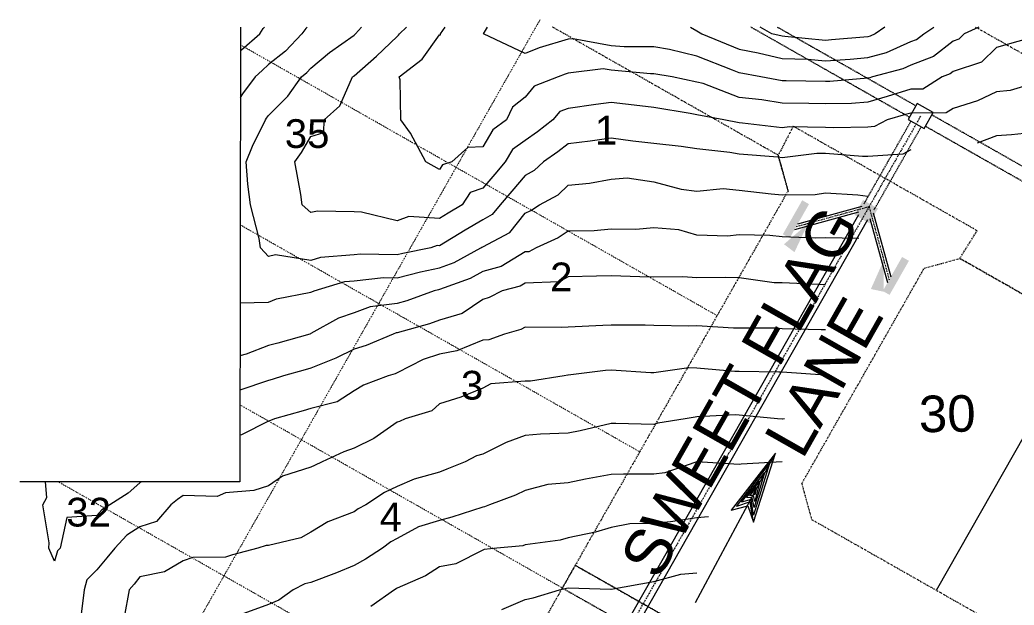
# Model space of a CAD drawing. Extents: x 2300382 to 2302077, y 6907618 to 6908927.
# Drawn here: x 2300382 to 2300762.8, y 6908691.1 to 6908915.4 of the extents above; entities that cross this region are included whole.
import ezdxf
from ezdxf.enums import TextEntityAlignment as Align

# ---------------------------------------------------------------- set-up
doc = ezdxf.new("R2010")
doc.units = 0
doc.header["$MEASUREMENT"] = 0
for name, pattern in [('DASHDOT', [1, 0.5, -0.25, 0, -0.25]), ('DIVIDE', [1.25, 0.5, -0.25, 0, -0.25, 0, -0.25]), ('DOT', [0.25, 0, -0.25]), ('HIDDEN', [0.375, 0.25, -0.125])]:
    doc.linetypes.add(name, pattern=pattern)
for name, color, linetype, lineweight in [('10', 7, 'Continuous', 0), ('4', 7, 'Continuous', 0), ('62', 7, 'Continuous', 0), ('LAYO-13', 7, 'Continuous', 0), ('LAYO-14', 7, 'Continuous', 0), ('LAYO-31', 7, 'Continuous', 0), ('LAYO-32', 7, 'Continuous', 0), ('LAYO-33', 7, 'Continuous', 0), ('LAYO-34', 7, 'Continuous', 0), ('LAYO-38', 7, 'Continuous', 0), ('LAYO-39', 7, 'Continuous', 0), ('LAYO-48', 7, 'Continuous', 0), ('LIDAR2DSHD-5', 7, 'Continuous', 0), ('LIDAR2DSHD-6', 7, 'Continuous', 0), ('STRM-11', 7, 'Continuous', 0), ('STRM-33', 7, 'Continuous', 0), ('STRM-43', 7, 'Continuous', 0), ('TOPOSHD-33', 7, 'Continuous', 0), ('TOPOSHD-43', 7, 'Continuous', 0)]:
    doc.layers.add(name, color=color, linetype=linetype, lineweight=lineweight)
doc.styles.get("Standard").update_dxf_attribs({"font": 'ARIAL.TTF'})

msp = doc.modelspace()

# ---------------------------------------------------------------- linework, layer by layer
at = {"layer": '4', "color": 7, "linetype": 'Continuous', "lineweight": 0}
for p, q in [((2300640.72, 6908692.11), (2300671.39, 6908749.3)), ((2300671.39, 6908749.3), (2300654.48, 6908727.51)), ((2300662.94, 6908722.97), (2300671.39, 6908749.3)), ((2300656.4, 6908728.97), (2300669.04, 6908745.35)), ((2300658.42, 6908730.62), (2300667.15, 6908741.82)), ((2300669.04, 6908745.35), (2300663.02, 6908725.65)), ((2300667.15, 6908741.82), (2300663.19, 6908728.51)), ((2300660.26, 6908732.35), (2300665.45, 6908738.65)), ((2300665.45, 6908738.65), (2300663.53, 6908730.83)), ((2300661.53, 6908733.03), (2300664.13, 6908736.18)), ((2300664.13, 6908736.18), (2300663.51, 6908733.33)), ((2300661.64, 6908730.7), (2300656.4, 6908728.97)), ((2300662.12, 6908731.58), (2300658.42, 6908730.62)), ((2300662.49, 6908732.29), (2300660.26, 6908732.35)), ((2300662.97, 6908733.17), (2300661.53, 6908733.03)), ((2300662.94, 6908722.97), (2300661.64, 6908730.7)), ((2300663.02, 6908725.65), (2300662.12, 6908731.58)), ((2300663.19, 6908728.51), (2300662.49, 6908732.29)), ((2300663.51, 6908733.33), (2300662.8, 6908733.71)), ((2300663.53, 6908730.83), (2300662.97, 6908733.17)), ((2300654.48, 6908727.51), (2300660.79, 6908729.12)), ((2300660.79, 6908729.12), (2300662.94, 6908722.97))]:
    msp.add_line(p, q, dxfattribs=at)
for points in [[(2300678.66, 6908826.35), (2300683.81, 6908837.28), (2300674.65, 6908829.4)], [(2300712.86, 6908811.19), (2300712.85, 6908823.28), (2300707.93, 6908812.24)]]:
    msp.add_solid(points, dxfattribs=at)
at = {"layer": '62', "color": 7, "linetype": 'Continuous', "lineweight": 0}
for points in [[(2300466.47, 6908912.61), (2300466.19, 6908738.42), (2300466.19, 6908738.42)], [(2300466.19, 6908738.42), (2300382.01, 6908738.42)]]:
    msp.add_lwpolyline(points, dxfattribs=at)
at = {"layer": 'LAYO-31', "color": 7, "linetype": 'DIVIDE', "lineweight": 0}
msp.add_lwpolyline([(2300678.18, 6908874.6), (2300672.44, 6908863.49), (2300676.2, 6908849.85), (2300594.69, 6908706.39), (2300646.86, 6908676.75), (2300660.5, 6908680.51), (2300751.79, 6908628.64), (2300630.77, 6908415.62), (2300621.3, 6908367.99), (2300627.22, 6907738.02), (2302053.71, 6907751.44), (2302037.06, 6908510.98), (2302026.84, 6908520.91), (2301666.66, 6908518.41), (2301666.33, 6908530.91), (2301597.33, 6908530.43), (2301596.8, 6908517.93), (2301509.57, 6908517.32, -0.131647), (2301088.82, 6908626.94), (2300742, 6908823.97), (2300748.61, 6908834.59), (2300678.18, 6908874.6)], format="xyb", dxfattribs=at)
at = {"layer": 'LAYO-32', "color": 7, "linetype": 'DIVIDE', "lineweight": 0}
for p, q in [((2300676.2, 6908849.85), (2300672.44, 6908863.49)), ((2300676.2, 6908849.85), (2300594.69, 6908706.39)), ((2300728.37, 6908820.22), (2300742, 6908823.97)), ((2300681.44, 6908737.62), (2300728.37, 6908820.22)), ((2300681.44, 6908737.62), (2300685.2, 6908723.98)), ((2300685.2, 6908723.98), (2301110.63, 6908482.29))]:
    msp.add_line(p, q, dxfattribs=at)
msp.add_lwpolyline([(2300742, 6908823.97), (2300742, 6908823.97), (2301088.82, 6908626.94, 0.131647), (2301509.57, 6908517.32), (2301596.8, 6908517.93), (2301596.8, 6908517.78)], format="xyb", dxfattribs=at)
at = {"layer": 'LAYO-33', "color": 7, "linetype": 'Continuous', "lineweight": 0}
msp.add_line((2300733.02, 6908696.81), (2300789.82, 6908796.8), dxfattribs=at)
at = {"layer": 'LAYO-34', "color": 5, "linetype": 'HIDDEN', "lineweight": 0}
msp.add_lwpolyline([(2300594.69, 6908706.39), (2300589.75, 6908697.69), (2300641.92, 6908668.06), (2300646.86, 6908676.75)], close=True, dxfattribs=at)
at = {"layer": 'LAYO-38', "color": 7, "linetype": 'DIVIDE', "lineweight": 0}
msp.add_line((2300672.44, 6908863.49), (2300585.97, 6908912.61), dxfattribs=at)
at = {"layer": 'LAYO-38', "color": 253, "linetype": 'DIVIDE', "lineweight": 0}
msp.add_line((2300594.69, 6908706.39), (2300479.49, 6908503.61), dxfattribs=at)
at = {"layer": 'LAYO-39', "color": 217, "linetype": 'DOT', "lineweight": 0}
for p, q in [((2300581.15, 6908915.35), (2300388.25, 6908575.81)), ((2300649.03, 6908802.03), (2300466.46, 6908905.75)), ((2300619.39, 6908749.86), (2300466.34, 6908836.81)), ((2300589.75, 6908697.69), (2300466.23, 6908767.87)), ((2300560.12, 6908645.52), (2300396.6, 6908738.42))]:
    msp.add_line(p, q, dxfattribs=at)
at = {"layer": 'LAYO-48', "color": 7, "linetype": 'DIVIDE', "lineweight": 0}
msp.add_lwpolyline([(2300901.62, 6908912.61), (2300864.12, 6908846.6), (2300747.93, 6908912.61)], dxfattribs=at)
at = {"layer": 'LIDAR2DSHD-5', "color": 35, "linetype": 'Continuous', "lineweight": 0}
for p, q in [((2300466.88, 6908903.87), (2300473.88, 6908910)), ((2300473.88, 6908910), (2300475.19, 6908912.06)), ((2300475.19, 6908912.06), (2300475.68, 6908912.61)), ((2300559.55, 6908910), (2300561.12, 6908912.61)), ((2300575.5, 6908902.53), (2300559.55, 6908910)), ((2300743.71, 6908910), (2300741.6, 6908907.9)), ((2300749.27, 6908912.61), (2300743.71, 6908910)), ((2300592, 6908907.92), (2300580.83, 6908904.67)), ((2300593.85, 6908908.15), (2300592, 6908907.92)), ((2300608.5, 6908905.47), (2300593.85, 6908908.15)), ((2300739.5, 6908907.21), (2300731.86, 6908901.26)), ((2300741.6, 6908907.9), (2300739.5, 6908907.21)), ((2300466.45, 6908903.46), (2300466.88, 6908903.87)), ((2300580.83, 6908904.67), (2300575.5, 6908902.53)), ((2300613.38, 6908905.05), (2300608.5, 6908905.47)), ((2300624.75, 6908905.05), (2300613.38, 6908905.05)), ((2300630.75, 6908904), (2300624.75, 6908905.05)), ((2300641.25, 6908901.42), (2300630.75, 6908904)), ((2300654.94, 6908896.1), (2300641.25, 6908901.42)), ((2300723.25, 6908897.94), (2300720.18, 6908896.57)), ((2300731.86, 6908901.26), (2300723.25, 6908897.94)), ((2300657.5, 6908895.04), (2300654.94, 6908896.1)), ((2300665.75, 6908893.5), (2300657.5, 6908895.04)), ((2300720.18, 6908896.57), (2300708.55, 6908893.5)), ((2300674, 6908892.03), (2300665.75, 6908893.5)), ((2300675.48, 6908892.02), (2300674, 6908892.03)), ((2300690.5, 6908891.7), (2300675.48, 6908892.02)), ((2300692.23, 6908891.74), (2300690.5, 6908891.7)), ((2300706.75, 6908892.96), (2300692.23, 6908891.74)), ((2300707.17, 6908893.08), (2300706.75, 6908892.96)), ((2300708.55, 6908893.5), (2300707.17, 6908893.08)), ((2300592, 6908834.43), (2300588.14, 6908831.86)), ((2300601.97, 6908834.53), (2300592, 6908834.43)), ((2300608.5, 6908835.21), (2300601.97, 6908834.53)), ((2300617.87, 6908834.99), (2300608.5, 6908835.21)), ((2300624.75, 6908835.62), (2300617.87, 6908834.99)), ((2300634.38, 6908834.88), (2300624.75, 6908835.62)), ((2300641.25, 6908832.9), (2300634.38, 6908834.88)), ((2300588.14, 6908831.86), (2300579.79, 6908828)), ((2300653.02, 6908832.55), (2300641.25, 6908832.9)), ((2300657.5, 6908833.06), (2300653.02, 6908832.55)), ((2300669.2, 6908832.8), (2300657.5, 6908833.06)), ((2300674, 6908832.17), (2300669.2, 6908832.8)), ((2300686.72, 6908831.78), (2300674, 6908832.17)), ((2300690.5, 6908831.82), (2300686.72, 6908831.78)), ((2300703.26, 6908831.55), (2300690.5, 6908831.82)), ((2300575.5, 6908826.45), (2300566.31, 6908820.83)), ((2300576.99, 6908826.51), (2300575.5, 6908826.45)), ((2300579.79, 6908828), (2300576.99, 6908826.51)), ((2300559.25, 6908818.95), (2300554.44, 6908816.31)), ((2300566.31, 6908820.83), (2300559.25, 6908818.95)), ((2300554.44, 6908816.31), (2300542.75, 6908812)), ((2300540.72, 6908811.5), (2300530.17, 6908807.77)), ((2300542.34, 6908811.92), (2300540.72, 6908811.5)), ((2300542.75, 6908812), (2300542.34, 6908811.92)), ((2300526.5, 6908806.75), (2300516.1, 6908805.4)), ((2300530.17, 6908807.77), (2300526.5, 6908806.75)), ((2300510, 6908803.11), (2300503.99, 6908801.01)), ((2300516.1, 6908805.4), (2300510, 6908803.11)), ((2300503.99, 6908801.01), (2300493.5, 6908795.16)), ((2300493.37, 6908795.13), (2300493.04, 6908795)), ((2300493.5, 6908795.16), (2300493.37, 6908795.13)), ((2300480.79, 6908791.51), (2300477.25, 6908790.54)), ((2300493.04, 6908795), (2300480.79, 6908791.51)), ((2300477.25, 6908790.54), (2300468.71, 6908787.28)), ((2300468.71, 6908787.28), (2300466.26, 6908786.65)), ((2300641.25, 6908746), (2300628.99, 6908741.76)), ((2300657.5, 6908745.02), (2300641.25, 6908746)), ((2300674, 6908746), (2300658.31, 6908745.19)), ((2300658.31, 6908745.19), (2300657.5, 6908745.02)), ((2300598.6, 6908739.4), (2300592, 6908737.93)), ((2300608.5, 6908741.21), (2300598.6, 6908739.4)), ((2300613.17, 6908741.26), (2300608.5, 6908741.21)), ((2300624.75, 6908741.26), (2300613.17, 6908741.26)), ((2300628.99, 6908741.76), (2300624.75, 6908741.26)), ((2300575.5, 6908735.07), (2300571.76, 6908733.3)), ((2300584.18, 6908737.32), (2300575.5, 6908735.07)), ((2300592, 6908737.93), (2300584.18, 6908737.32)), ((2300571.76, 6908733.3), (2300561.87, 6908729.5)), ((2300559.25, 6908728.69), (2300547.39, 6908724.86)), ((2300559.98, 6908728.76), (2300559.25, 6908728.69)), ((2300561.87, 6908729.5), (2300559.98, 6908728.76)), ((2300542.75, 6908723.53), (2300534.69, 6908721.19)), ((2300547.39, 6908724.86), (2300542.75, 6908723.53)), ((2300534.69, 6908721.19), (2300526.5, 6908716.6)), ((2300524.11, 6908715.39), (2300520.9, 6908713)), ((2300526.5, 6908716.6), (2300524.11, 6908715.39)), ((2300520.9, 6908713), (2300514.36, 6908708.77)), ((2300514.36, 6908708.77), (2300510, 6908706.35)), ((2300510, 6908706.35), (2300503.3, 6908703.5)), ((2300503.3, 6908703.5), (2300493.5, 6908699.78)), ((2300486.66, 6908697), (2300481.18, 6908693.01)), ((2300491.16, 6908699.31), (2300486.66, 6908697)), ((2300493.5, 6908699.78), (2300491.16, 6908699.31)), ((2300481.18, 6908693.01), (2300477.25, 6908691.42)), ((2300477.25, 6908691.42), (2300460.75, 6908685.32))]:
    msp.add_line(p, q, dxfattribs=at)
at = {"layer": 'LIDAR2DSHD-6', "color": 35, "linetype": 'Continuous', "lineweight": 0}
for p, q in [((2300490, 6908910), (2300483.75, 6908903.4)), ((2300491.49, 6908912.04), (2300490, 6908910)), ((2300492.09, 6908912.61), (2300491.49, 6908912.04)), ((2300500.61, 6908902.89), (2300510, 6908909.53)), ((2300510, 6908909.53), (2300510.25, 6908909.75)), ((2300510.25, 6908909.75), (2300510.51, 6908910)), ((2300510.51, 6908910), (2300512.85, 6908912.61)), ((2300526.5, 6908909.03), (2300527.04, 6908909.45)), ((2300527.04, 6908909.45), (2300527.44, 6908910)), ((2300527.44, 6908910), (2300530.06, 6908912.61)), ((2300536.07, 6908900.28), (2300542.75, 6908909.57)), ((2300542.75, 6908909.57), (2300543.09, 6908909.66)), ((2300543.08, 6908910), (2300544.94, 6908912.61)), ((2300543.09, 6908909.66), (2300543.08, 6908910)), ((2300638.88, 6908912.61), (2300641.25, 6908911.12)), ((2300641.25, 6908911.12), (2300643.23, 6908910)), ((2300643.23, 6908910), (2300657.5, 6908904.11)), ((2300670.05, 6908910), (2300665.57, 6908912.61)), ((2300674, 6908909.06), (2300670.05, 6908910)), ((2300709.6, 6908910), (2300707.63, 6908909.12)), ((2300713.25, 6908912.61), (2300709.6, 6908910)), ((2300725.39, 6908907.83), (2300728.17, 6908910)), ((2300728.17, 6908910), (2300732.06, 6908912.61)), ((2300772.5, 6908909.47), (2300760.09, 6908905.91)), ((2300518.54, 6908901.46), (2300526.5, 6908909.03)), ((2300674.96, 6908909.04), (2300674, 6908909.06)), ((2300690.5, 6908907.5), (2300674.96, 6908909.04)), ((2300692.8, 6908907.66), (2300690.5, 6908907.5)), ((2300706.75, 6908908.89), (2300692.8, 6908907.66)), ((2300707.63, 6908909.12), (2300706.75, 6908908.89)), ((2300713.9, 6908902.85), (2300723.25, 6908907.01)), ((2300723.25, 6908907.01), (2300725.39, 6908907.83)), ((2300760.09, 6908905.91), (2300756, 6908904.79)), ((2300483.75, 6908903.4), (2300477.25, 6908898.21)), ((2300493.5, 6908896.87), (2300500.61, 6908902.89)), ((2300657.5, 6908904.11), (2300664.75, 6908902.75)), ((2300664.75, 6908902.75), (2300674, 6908900.56)), ((2300706.75, 6908900.96), (2300713.9, 6908902.85)), ((2300756, 6908904.79), (2300750.33, 6908899.17)), ((2300477.25, 6908898.21), (2300474.74, 6908896.01)), ((2300510, 6908893.97), (2300518.54, 6908901.46)), ((2300527.33, 6908893.5), (2300536.07, 6908900.28)), ((2300674, 6908900.56), (2300683.64, 6908900.36)), ((2300683.64, 6908900.36), (2300690.5, 6908899.68)), ((2300690.5, 6908899.68), (2300699.99, 6908900.36)), ((2300699.99, 6908900.36), (2300706.75, 6908900.96)), ((2300750.33, 6908899.17), (2300739.5, 6908895.59)), ((2300474.74, 6908896.01), (2300472.12, 6908893.5)), ((2300489.81, 6908893.5), (2300491.88, 6908895.15)), ((2300491.88, 6908895.15), (2300493.5, 6908896.87)), ((2300590.89, 6908894.61), (2300588.14, 6908893.5)), ((2300592, 6908894.93), (2300590.89, 6908894.61)), ((2300605.38, 6908896.62), (2300592, 6908894.93)), ((2300608.5, 6908896.05), (2300605.38, 6908896.62)), ((2300623.53, 6908894.74), (2300608.5, 6908896.05)), ((2300624.75, 6908894.74), (2300623.53, 6908894.74)), ((2300631.82, 6908893.5), (2300624.75, 6908894.74)), ((2300738.33, 6908894.68), (2300735.26, 6908893.5)), ((2300739.5, 6908895.59), (2300738.33, 6908894.68)), ((2300472.12, 6908893.5), (2300467.29, 6908886.96)), ((2300484.57, 6908886.07), (2300489.81, 6908893.5)), ((2300504.59, 6908882.41), (2300509.4, 6908893.5)), ((2300509.4, 6908893.5), (2300509.73, 6908893.77)), ((2300509.73, 6908893.77), (2300510, 6908893.97)), ((2300527.62, 6908892.36), (2300527.33, 6908893.5)), ((2300527.88, 6908877), (2300527.62, 6908892.36)), ((2300588.14, 6908893.5), (2300579.01, 6908889.99)), ((2300641.25, 6908891.5), (2300631.82, 6908893.5)), ((2300643.68, 6908891.03), (2300641.25, 6908891.5)), ((2300657.5, 6908885.63), (2300643.68, 6908891.03)), ((2300735.26, 6908893.5), (2300727.83, 6908888.85)), ((2300772.5, 6908891.73), (2300761.25, 6908888.25)), ((2300467.29, 6908886.96), (2300466.42, 6908885.66)), ((2300579.01, 6908889.99), (2300575.5, 6908885.68)), ((2300723.25, 6908888.83), (2300714.19, 6908886.06)), ((2300727.83, 6908888.85), (2300723.25, 6908888.83)), ((2300756, 6908887.73), (2300748.7, 6908884.3)), ((2300761.25, 6908888.25), (2300756, 6908887.73)), ((2300477.25, 6908878.74), (2300484.57, 6908886.07)), ((2300575.5, 6908885.68), (2300570.69, 6908881.89)), ((2300602.56, 6908882.94), (2300592, 6908881.46)), ((2300608.5, 6908883.71), (2300602.56, 6908882.94)), ((2300619.38, 6908882.45), (2300608.5, 6908883.71)), ((2300666.22, 6908884.78), (2300657.5, 6908885.63)), ((2300674, 6908883.39), (2300666.22, 6908884.78)), ((2300684.21, 6908883.29), (2300674, 6908883.39)), ((2300690.5, 6908883.16), (2300684.21, 6908883.29)), ((2300700.48, 6908883.37), (2300690.5, 6908883.16)), ((2300706.75, 6908883.89), (2300700.48, 6908883.37)), ((2300714.19, 6908886.06), (2300706.75, 6908883.89)), ((2300748.7, 6908884.3), (2300739.5, 6908881.42)), ((2300498.51, 6908877), (2300504.59, 6908882.41)), ((2300570.69, 6908881.89), (2300568.36, 6908877)), ((2300588.78, 6908880.22), (2300586.15, 6908877)), ((2300592, 6908881.46), (2300588.78, 6908880.22)), ((2300624.75, 6908881.79), (2300619.38, 6908882.45)), ((2300638.71, 6908879.54), (2300624.75, 6908881.79)), ((2300641.25, 6908879), (2300638.71, 6908879.54)), ((2300651.65, 6908877), (2300641.25, 6908879)), ((2300721.21, 6908879.04), (2300714.22, 6908877)), ((2300723.25, 6908879.66), (2300721.21, 6908879.04)), ((2300736.81, 6908879.73), (2300723.25, 6908879.66)), ((2300739.5, 6908881.42), (2300736.81, 6908879.73)), ((2300471.15, 6908866.91), (2300476.02, 6908877)), ((2300476.02, 6908877), (2300476.51, 6908877.74)), ((2300476.51, 6908877.74), (2300477.25, 6908878.74)), ((2300498.42, 6908872.23), (2300498.51, 6908877)), ((2300531.58, 6908872), (2300527.88, 6908877)), ((2300568.36, 6908877), (2300563.12, 6908873.19)), ((2300586.15, 6908877), (2300580.21, 6908872.43)), ((2300657.5, 6908875.92), (2300651.65, 6908877)), ((2300658.72, 6908875.82), (2300657.5, 6908875.92)), ((2300674, 6908874.01), (2300658.72, 6908875.82)), ((2300714.22, 6908877), (2300709.36, 6908874.47)), ((2300493.5, 6908870.67), (2300498.42, 6908872.23)), ((2300537.49, 6908861), (2300531.58, 6908872)), ((2300563.12, 6908873.19), (2300559.25, 6908866.67)), ((2300580.21, 6908872.43), (2300575.5, 6908869.2)), ((2300676.73, 6908874.35), (2300674, 6908874.01)), ((2300690.5, 6908874.18), (2300676.73, 6908874.35)), ((2300693.62, 6908873.93), (2300690.5, 6908874.18)), ((2300706.75, 6908874.3), (2300693.62, 6908873.93)), ((2300709.36, 6908874.47), (2300706.75, 6908874.3)), ((2300761.83, 6908871.34), (2300756, 6908870.91)), ((2300772.5, 6908872.51), (2300761.83, 6908871.34)), ((2300489.92, 6908864.53), (2300493.5, 6908870.67)), ((2300575.5, 6908869.2), (2300570.72, 6908865.71)), ((2300592, 6908867.84), (2300588.07, 6908864.81)), ((2300600.38, 6908868.88), (2300592, 6908867.84)), ((2300608.5, 6908870.04), (2300600.38, 6908868.88)), ((2300616.71, 6908868.92), (2300608.5, 6908870.04)), ((2300624.75, 6908867.94), (2300616.71, 6908868.92)), ((2300635.21, 6908866.86), (2300624.75, 6908867.94)), ((2300756, 6908870.91), (2300748.59, 6908868.18)), ((2300468.71, 6908861), (2300471.15, 6908866.91)), ((2300487.29, 6908861), (2300489.92, 6908864.53)), ((2300553.62, 6908866.46), (2300547.4, 6908861)), ((2300559.25, 6908866.67), (2300553.62, 6908866.46)), ((2300570.72, 6908865.71), (2300567.92, 6908861)), ((2300588.07, 6908864.81), (2300582.52, 6908861)), ((2300641.25, 6908865.89), (2300635.21, 6908866.86)), ((2300653.89, 6908864.56), (2300641.25, 6908865.89)), ((2300657.5, 6908863.89), (2300653.89, 6908864.56)), ((2300672.24, 6908862.7), (2300657.5, 6908863.89)), ((2300687.24, 6908864.16), (2300674, 6908862.5)), ((2300690.5, 6908864.12), (2300687.24, 6908864.16)), ((2300704.75, 6908862.97), (2300690.5, 6908864.12)), ((2300720.21, 6908863.95), (2300706.75, 6908863.03)), ((2300723.25, 6908865.53), (2300720.21, 6908863.95)), ((2300469.32, 6908852.43), (2300468.71, 6908861)), ((2300489.66, 6908848.4), (2300487.29, 6908861)), ((2300542.75, 6908858.02), (2300537.49, 6908861)), ((2300543.91, 6908859.84), (2300542.75, 6908858.02)), ((2300547.4, 6908861), (2300543.91, 6908859.84)), ((2300567.92, 6908861), (2300563.91, 6908856.27)), ((2300582.52, 6908861), (2300578.91, 6908857.59)), ((2300674, 6908862.5), (2300672.24, 6908862.7)), ((2300706.75, 6908863.03), (2300704.75, 6908862.97)), ((2300563.91, 6908856.27), (2300559.25, 6908850.85)), ((2300578.91, 6908857.59), (2300575.5, 6908855.74)), ((2300470.32, 6908844.5), (2300469.32, 6908852.43)), ((2300575.5, 6908855.74), (2300570.39, 6908849.69)), ((2300592, 6908852.03), (2300600.17, 6908852.83)), ((2300600.17, 6908852.83), (2300608.5, 6908854.28)), ((2300608.5, 6908854.28), (2300614.62, 6908854.79)), ((2300614.62, 6908854.79), (2300624.75, 6908853.28)), ((2300624.75, 6908853.28), (2300635.27, 6908850.48)), ((2300490.15, 6908844.5), (2300489.66, 6908848.4)), ((2300554.49, 6908849.26), (2300551.43, 6908844.5)), ((2300559.25, 6908850.85), (2300554.49, 6908849.26)), ((2300570.39, 6908849.69), (2300565.92, 6908844.5)), ((2300588.13, 6908848.37), (2300592, 6908852.03)), ((2300635.27, 6908850.48), (2300641.25, 6908849.7)), ((2300641.25, 6908849.7), (2300651.29, 6908850.81)), ((2300651.29, 6908850.81), (2300657.5, 6908850.1)), ((2300657.5, 6908850.1), (2300669.79, 6908848.71)), ((2300669.79, 6908848.71), (2300674, 6908848.3)), ((2300674, 6908848.3), (2300686.59, 6908848.41)), ((2300686.59, 6908848.41), (2300690.5, 6908849.14)), ((2300690.5, 6908849.14), (2300702.96, 6908848.35)), ((2300581, 6908844.5), (2300588.13, 6908848.37)), ((2300702.96, 6908848.35), (2300706.75, 6908847.86)), ((2300473.69, 6908831.56), (2300470.32, 6908844.5)), ((2300493.5, 6908841.56), (2300490.15, 6908844.5)), ((2300495.99, 6908842.01), (2300493.5, 6908841.56)), ((2300510, 6908841.84), (2300495.99, 6908842.01)), ((2300512.78, 6908841.72), (2300510, 6908841.84)), ((2300526.5, 6908838.35), (2300512.78, 6908841.72)), ((2300546, 6908841.25), (2300542.75, 6908839.28)), ((2300551.43, 6908844.5), (2300546, 6908841.25)), ((2300565.92, 6908844.5), (2300562.94, 6908840.75)), ((2300569.66, 6908833.93), (2300575.5, 6908841.29)), ((2300575.5, 6908841.29), (2300577.69, 6908842.31)), ((2300577.69, 6908842.31), (2300581, 6908844.5)), ((2300530.97, 6908839.96), (2300526.5, 6908838.35)), ((2300542.75, 6908839.28), (2300530.97, 6908839.96)), ((2300559.25, 6908838.79), (2300552.49, 6908834.76)), ((2300562.94, 6908840.75), (2300559.25, 6908838.79)), ((2300552.49, 6908834.76), (2300542.75, 6908828.84)), ((2300559.25, 6908828.42), (2300569.66, 6908833.93)), ((2300474.21, 6908828), (2300473.69, 6908831.56)), ((2300477.25, 6908824.73), (2300474.21, 6908828)), ((2300512.41, 6908825.59), (2300510, 6908825.32)), ((2300526.5, 6908825.29), (2300512.41, 6908825.59)), ((2300528.63, 6908825.84), (2300526.5, 6908825.29)), ((2300539.42, 6908828), (2300528.63, 6908825.84)), ((2300541.88, 6908828.89), (2300539.42, 6908828)), ((2300542.75, 6908828.84), (2300541.88, 6908828.89)), ((2300548.35, 6908822.4), (2300558.56, 6908828)), ((2300558.56, 6908828), (2300558.99, 6908828.26)), ((2300558.99, 6908828.26), (2300559.25, 6908828.42)), ((2300479.91, 6908825.3), (2300477.25, 6908824.73)), ((2300493.5, 6908823.18), (2300479.91, 6908825.3)), ((2300497.19, 6908824.31), (2300493.5, 6908823.18)), ((2300510, 6908825.32), (2300497.19, 6908824.31)), ((2300542.75, 6908820.33), (2300548.35, 6908822.4)), ((2300526.5, 6908816.56), (2300535.48, 6908818.88)), ((2300535.48, 6908818.88), (2300542.75, 6908820.33)), ((2300494.68, 6908811.5), (2300506.4, 6908815.09)), ((2300506.4, 6908815.09), (2300510, 6908815.38)), ((2300510, 6908815.38), (2300521.33, 6908816.67)), ((2300521.33, 6908816.67), (2300526.5, 6908816.56)), ((2300575.5, 6908814.49), (2300573.66, 6908813.37)), ((2300588.45, 6908815.05), (2300575.5, 6908814.49)), ((2300592, 6908816.94), (2300588.45, 6908815.05)), ((2300602.83, 6908817.17), (2300592, 6908816.94)), ((2300608.5, 6908817.23), (2300602.83, 6908817.17)), ((2300619.45, 6908816.88), (2300608.5, 6908817.23)), ((2300624.75, 6908816.77), (2300619.45, 6908816.88)), ((2300635.87, 6908816.88), (2300624.75, 6908816.77)), ((2300641.25, 6908816.56), (2300635.87, 6908816.88)), ((2300652.4, 6908816.68), (2300641.25, 6908816.56)), ((2300657.5, 6908816.53), (2300652.4, 6908816.68)), ((2300670.88, 6908814.62), (2300657.5, 6908816.53)), ((2300674, 6908814.55), (2300670.88, 6908814.62)), ((2300688.06, 6908813.94), (2300674, 6908814.55)), ((2300480.26, 6908808.44), (2300493.5, 6908811.02)), ((2300493.5, 6908811.02), (2300493.81, 6908811.19)), ((2300493.81, 6908811.19), (2300494.68, 6908811.5)), ((2300566.67, 6908811.5), (2300561.78, 6908808.93)), ((2300573.66, 6908813.37), (2300566.67, 6908811.5)), ((2300690.5, 6908813.86), (2300688.06, 6908813.94)), ((2300466.3, 6908806.99), (2300477.25, 6908807.24)), ((2300477.25, 6908807.24), (2300480.26, 6908808.44)), ((2300559.25, 6908808.23), (2300551.41, 6908802.84)), ((2300561.78, 6908808.93), (2300559.25, 6908808.23)), ((2300551.41, 6908802.84), (2300542.75, 6908800.26)), ((2300538.91, 6908798.9), (2300526.5, 6908795.45)), ((2300542.75, 6908800.26), (2300538.91, 6908798.9)), ((2300526.1, 6908795.4), (2300525.03, 6908795)), ((2300526.5, 6908795.45), (2300526.1, 6908795.4)), ((2300573.81, 6908796.71), (2300567.66, 6908795)), ((2300575.5, 6908797.6), (2300573.81, 6908796.71)), ((2300589.56, 6908797.44), (2300575.5, 6908797.6)), ((2300592, 6908797.62), (2300589.56, 6908797.44)), ((2300605.24, 6908798.26), (2300592, 6908797.62)), ((2300608.5, 6908798.34), (2300605.24, 6908798.26)), ((2300621.46, 6908798.34), (2300608.5, 6908798.34)), ((2300624.75, 6908798.22), (2300621.46, 6908798.34)), ((2300638.18, 6908798.07), (2300624.75, 6908798.22)), ((2300641.25, 6908798.11), (2300638.18, 6908798.07)), ((2300655.27, 6908797.27), (2300641.25, 6908798.11)), ((2300657.5, 6908797.3), (2300655.27, 6908797.27)), ((2300671.7, 6908797.3), (2300657.5, 6908797.3)), ((2300674, 6908796.93), (2300671.7, 6908797.3)), ((2300688.89, 6908796.61), (2300674, 6908796.93)), ((2300690.5, 6908796.55), (2300688.89, 6908796.61)), ((2300525.03, 6908795), (2300514.57, 6908790.57)), ((2300559.25, 6908792.58), (2300549.35, 6908788.6)), ((2300561.57, 6908792.71), (2300559.25, 6908792.58)), ((2300567.66, 6908795), (2300561.57, 6908792.71)), ((2300510, 6908789.25), (2300503, 6908785.79)), ((2300514.57, 6908790.57), (2300510, 6908789.25)), ((2300549.35, 6908788.6), (2300542.75, 6908787.34)), ((2300503, 6908785.79), (2300493.5, 6908781.91)), ((2300536.44, 6908785.22), (2300526.5, 6908780.09)), ((2300542.75, 6908787.34), (2300536.44, 6908785.22)), ((2300491.21, 6908781.26), (2300482.99, 6908779)), ((2300493.5, 6908781.91), (2300491.21, 6908781.26)), ((2300526.5, 6908780.09), (2300525.72, 6908779.76)), ((2300606.35, 6908781.08), (2300592, 6908779.18)), ((2300608.5, 6908781.17), (2300606.35, 6908781.08)), ((2300623.65, 6908780.08), (2300608.5, 6908781.17)), ((2300624.75, 6908780.08), (2300623.65, 6908780.08)), ((2300638.18, 6908781.98), (2300624.75, 6908780.08)), ((2300641.25, 6908781.95), (2300638.18, 6908781.98)), ((2300655.77, 6908780.7), (2300641.25, 6908781.95)), ((2300657.5, 6908780.62), (2300655.77, 6908780.7)), ((2300672.64, 6908780.32), (2300657.5, 6908780.62)), ((2300674, 6908780.32), (2300672.64, 6908780.32)), ((2300690.32, 6908779.18), (2300674, 6908780.32)), ((2300477.25, 6908777.17), (2300466.25, 6908773.5)), ((2300478.67, 6908777.55), (2300477.25, 6908777.17)), ((2300482.99, 6908779), (2300478.67, 6908777.55)), ((2300523.1, 6908779), (2300513.65, 6908775.35)), ((2300525.72, 6908779.76), (2300523.1, 6908779)), ((2300575.5, 6908776.91), (2300562.31, 6908775.89)), ((2300577.51, 6908776.99), (2300575.5, 6908776.91)), ((2300590.5, 6908779), (2300577.51, 6908776.99)), ((2300591.81, 6908779.18), (2300590.5, 6908779)), ((2300592, 6908779.18), (2300591.81, 6908779.18)), ((2300690.5, 6908779.17), (2300690.32, 6908779.18)), ((2300466.25, 6908773.5), (2300466.24, 6908773.5)), ((2300510, 6908773.29), (2300503.48, 6908769.02)), ((2300513.65, 6908775.35), (2300510, 6908773.29)), ((2300559.25, 6908774.29), (2300550.9, 6908770.85)), ((2300562.31, 6908775.89), (2300559.25, 6908774.29)), ((2300503.48, 6908769.02), (2300493.5, 6908766.5)), ((2300550.9, 6908770.85), (2300542.75, 6908768.28)), ((2300490.53, 6908765.51), (2300479.49, 6908762.5)), ((2300493.5, 6908766.5), (2300490.53, 6908765.51)), ((2300539.76, 6908765.54), (2300529.62, 6908762.5)), ((2300542.75, 6908768.28), (2300539.76, 6908765.54)), ((2300477.25, 6908761.62), (2300466.88, 6908756.37)), ((2300477.93, 6908761.81), (2300477.25, 6908761.62)), ((2300479.49, 6908762.5), (2300477.93, 6908761.81)), ((2300526.5, 6908761.19), (2300517.56, 6908754.94)), ((2300527.44, 6908761.54), (2300526.5, 6908761.19)), ((2300529.62, 6908762.5), (2300527.44, 6908761.54)), ((2300626.39, 6908760.86), (2300624.75, 6908760.34)), ((2300636.85, 6908762.5), (2300626.39, 6908760.86)), ((2300640.58, 6908763.17), (2300636.85, 6908762.5)), ((2300641.25, 6908763.28), (2300640.58, 6908763.17)), ((2300656.04, 6908763.98), (2300641.25, 6908763.28)), ((2300657.5, 6908763.85), (2300656.04, 6908763.98)), ((2300672.17, 6908762.5), (2300657.5, 6908763.85)), ((2300674, 6908762.34), (2300672.17, 6908762.5)), ((2300674.14, 6908762.36), (2300674, 6908762.34)), ((2300674.87, 6908762.5), (2300674.14, 6908762.36)), ((2300596.57, 6908757.93), (2300592, 6908757)), ((2300608.5, 6908760.69), (2300596.57, 6908757.93)), ((2300610.28, 6908760.69), (2300608.5, 6908760.69)), ((2300624.75, 6908760.34), (2300610.28, 6908760.69)), ((2300466.88, 6908756.37), (2300466.22, 6908756.26)), ((2300517.56, 6908754.94), (2300510, 6908751.27)), ((2300568.19, 6908753.42), (2300559.25, 6908748.94)), ((2300575.5, 6908756.11), (2300568.19, 6908753.42)), ((2300581.38, 6908756.62), (2300575.5, 6908756.11)), ((2300592, 6908757), (2300581.38, 6908756.62)), ((2300506.13, 6908749.87), (2300497.76, 6908746)), ((2300510, 6908751.27), (2300506.13, 6908749.87)), ((2300497.76, 6908746), (2300494.88, 6908744.63)), ((2300552.55, 6908746), (2300545.5, 6908743.25)), ((2300556.92, 6908748.33), (2300552.55, 6908746)), ((2300559.25, 6908748.94), (2300556.92, 6908748.33)), ((2300493.5, 6908744.03), (2300482.61, 6908740.56)), ((2300494.88, 6908744.63), (2300493.5, 6908744.03)), ((2300542.75, 6908742.13), (2300533.06, 6908739.34)), ((2300545.5, 6908743.25), (2300542.75, 6908742.13)), ((2300392.33, 6908732.42), (2300391.78, 6908738.42)), ((2300428, 6908738.02), (2300423.46, 6908734.04)), ((2300428.49, 6908738.42), (2300428, 6908738.02)), ((2300482.61, 6908740.56), (2300477.25, 6908736.8)), ((2300533.06, 6908739.34), (2300526.5, 6908736.64)), ((2300460.75, 6908734.21), (2300457.6, 6908732.69)), ((2300471.67, 6908735.08), (2300460.75, 6908734.21)), ((2300477.25, 6908736.8), (2300471.67, 6908735.08)), ((2300521.66, 6908734.34), (2300514.5, 6908729.5)), ((2300526.5, 6908736.64), (2300521.66, 6908734.34)), ((2300390.78, 6908729.5), (2300392.33, 6908732.42)), ((2300423.46, 6908734.04), (2300416.43, 6908729.5)), ((2300442.4, 6908731.6), (2300439.82, 6908729.5)), ((2300444.5, 6908733.11), (2300442.4, 6908731.6)), ((2300457.6, 6908732.69), (2300444.5, 6908733.11)), ((2300393.19, 6908715.06), (2300390.78, 6908729.5)), ((2300413.42, 6908727.58), (2300411.5, 6908725.52)), ((2300416.43, 6908729.5), (2300413.42, 6908727.58)), ((2300439.82, 6908729.5), (2300434.38, 6908723.12)), ((2300510, 6908726.86), (2300500, 6908723)), ((2300511.51, 6908727.99), (2300510, 6908726.86)), ((2300514.5, 6908729.5), (2300511.51, 6908727.99)), ((2300400, 6908724.68), (2300397.48, 6908713)), ((2300411.5, 6908725.52), (2300400, 6908724.68)), ((2300434.38, 6908723.12), (2300428, 6908721.17)), ((2300500, 6908723), (2300493.5, 6908719.09)), ((2300631.23, 6908723.02), (2300624.75, 6908722.43)), ((2300641.25, 6908724.53), (2300631.23, 6908723.02)), ((2300645.78, 6908724.91), (2300641.25, 6908724.53)), ((2300428, 6908721.17), (2300423.01, 6908717.99)), ((2300493.5, 6908719.09), (2300489.64, 6908716.92)), ((2300602.48, 6908719.02), (2300592, 6908716.95)), ((2300608.5, 6908720.87), (2300602.48, 6908719.02)), ((2300615.58, 6908722.31), (2300608.5, 6908720.87)), ((2300624.75, 6908722.43), (2300615.58, 6908722.31)), ((2300423.01, 6908717.99), (2300418.36, 6908713)), ((2300489.64, 6908716.92), (2300477.25, 6908714.01)), ((2300588.92, 6908716.08), (2300575.5, 6908714.24)), ((2300592, 6908716.95), (2300588.92, 6908716.08)), ((2300393.13, 6908713), (2300393.19, 6908715.06)), ((2300395.25, 6908708), (2300393.13, 6908713)), ((2300396.38, 6908711.89), (2300395.25, 6908708)), ((2300397.48, 6908713), (2300396.38, 6908711.89)), ((2300418.36, 6908713), (2300415.34, 6908709.28)), ((2300473.12, 6908713), (2300463.41, 6908710.42)), ((2300476.3, 6908713.95), (2300473.12, 6908713)), ((2300477.25, 6908714.01), (2300476.3, 6908713.95)), ((2300559.25, 6908712.17), (2300548.94, 6908707)), ((2300559.81, 6908712.45), (2300559.25, 6908712.17)), ((2300564.67, 6908713), (2300559.81, 6908712.45)), ((2300574.62, 6908713.89), (2300564.67, 6908713)), ((2300575.5, 6908714.24), (2300574.62, 6908713.89)), ((2300415.34, 6908709.28), (2300411.5, 6908704.66)), ((2300444.5, 6908708.08), (2300437.43, 6908703.86)), ((2300448.21, 6908709.34), (2300444.5, 6908708.08)), ((2300460.75, 6908709.52), (2300448.21, 6908709.34)), ((2300463.41, 6908710.42), (2300460.75, 6908709.52)), ((2300411.5, 6908704.66), (2300407.66, 6908700.78)), ((2300437.43, 6908703.86), (2300428, 6908702.03)), ((2300542.75, 6908705.86), (2300537.29, 6908702.38)), ((2300548.94, 6908707), (2300542.75, 6908705.86)), ((2300407.66, 6908700.78), (2300406.57, 6908697)), ((2300428, 6908702.03), (2300425.72, 6908699.21)), ((2300537.29, 6908702.38), (2300526.5, 6908697.57)), ((2300608.5, 6908697.23), (2300624.75, 6908700.2)), ((2300624.75, 6908700.2), (2300635.13, 6908702.93)), ((2300635.13, 6908702.93), (2300641.25, 6908703.44)), ((2300406.57, 6908697), (2300405.39, 6908686.7)), ((2300423.88, 6908697), (2300421.97, 6908686.53)), ((2300425.72, 6908699.21), (2300423.88, 6908697)), ((2300525.53, 6908697), (2300516.44, 6908690.56)), ((2300526.15, 6908697.34), (2300525.53, 6908697)), ((2300526.5, 6908697.57), (2300526.15, 6908697.34)), ((2300578.53, 6908693.97), (2300588.7, 6908697)), ((2300588.7, 6908697), (2300591.33, 6908697.65)), ((2300591.33, 6908697.65), (2300592, 6908697.74)), ((2300592, 6908697.74), (2300608.3, 6908697.19)), ((2300608.3, 6908697.19), (2300608.5, 6908697.23)), ((2300566.64, 6908689.5), (2300575.5, 6908693.23)), ((2300575.5, 6908693.23), (2300578.53, 6908693.97))]:
    msp.add_line(p, q, dxfattribs=at)
at = {"layer": 'STRM-11', "color": 5, "linetype": 'DASHDOT', "lineweight": 0}
for q in [(2300679.27, 6908836.03), (2300714.92, 6908815.78)]:
    msp.add_line((2300707.22, 6908843.73), q, dxfattribs=at)
msp.add_lwpolyline([(2300726.98, 6908878.51), (2300475.64, 6908436.63), (2300482.23, 6907736.66)], dxfattribs=at)
at = {"layer": 'STRM-33', "color": 5, "linetype": 'Continuous', "lineweight": 0}
for p, q in [((2300703.2, 6908841.71), (2300678.66, 6908834.95)), ((2300704.42, 6908843.87), (2300679.88, 6908837.11)), ((2300708.77, 6908841.4), (2300715.53, 6908816.85)), ((2300703.2, 6908840.69), (2300614.1, 6908683.86)), ((2300706.67, 6908838.72), (2300617.58, 6908681.89)), ((2300707.55, 6908839.24), (2300714.31, 6908814.7))]:
    msp.add_line(p, q, dxfattribs=at)
at = {"layer": 'STRM-43', "color": 5, "linetype": 'Continuous', "lineweight": 0}
for points in [[(2300684.23, 6908844.76), (2300676.82, 6908831.72), (2300681.62, 6908846.24), (2300674.21, 6908833.2)], [(2300707.4, 6908837.4), (2300710.65, 6908843.11), (2300701.69, 6908840.64), (2300704.94, 6908846.36)], [(2300719.88, 6908824.51), (2300712.47, 6908811.47), (2300722.49, 6908823.03), (2300715.08, 6908809.99)]]:
    msp.add_solid(points, dxfattribs=at)
at = {"layer": 'TOPOSHD-33', "color": 5, "linetype": 'HIDDEN', "lineweight": 0}
for p, q in [((2300722.7, 6908878.07), (2300661.89, 6908912.61)), ((2300725.17, 6908882.41), (2300672.02, 6908912.61)), ((2301108.65, 6908664.56), (2300731.26, 6908878.96)), ((2300705.27, 6908844.84), (2300723.3, 6908876.58)), ((2300709.18, 6908842.62), (2300727.21, 6908874.36)), ((2301106.18, 6908660.21), (2300728.79, 6908874.61))]:
    msp.add_line(p, q, dxfattribs=at)
at = {"layer": 'TOPOSHD-43', "color": 5, "linetype": 'Continuous', "lineweight": 0}
msp.add_lwpolyline([(2300722.21, 6908877.2), (2300728.3, 6908873.74), (2300731.75, 6908879.82), (2300725.67, 6908883.28)], close=True, dxfattribs=at)

# ---------------------------------------------------------------- texts
at = {"layer": '10', "color": 7, "linetype": 'Continuous', "lineweight": 0}
for s, p in [('SWEET FLAG', (2300665.3, 6908768.7)), ('LANE', (2300697.45, 6908774.26))]:
    msp.add_text(s, height=17.5, rotation=60.3984, dxfattribs=at).set_placement(p, align=Align.CENTER)
at = {"layer": 'LAYO-13', "color": 7, "linetype": 'Continuous', "lineweight": 0}
msp.add_text('30', height=14, rotation=0.7557, dxfattribs=at).set_placement((2300737.16, 6908764.49), align=Align.MIDDLE)
msp.add_text('30', height=14, rotation=0.7557, dxfattribs=at).set_placement((2300737.16, 6908764.49), align=Align.MIDDLE)
at = {"layer": 'LAYO-14', "color": 252, "linetype": 'Continuous', "lineweight": 0}
for s, p in [('35', (2300492.01, 6908871.79)), ('1', (2300606.52, 6908873.1)), ('2', (2300589.34, 6908816.96)), ('3', (2300555.21, 6908775.39)), ('32', (2300408.33, 6908726.75)), ('4', (2300524.05, 6908724.91))]:
    msp.add_text(s, height=11, dxfattribs=at).set_placement(p, align=Align.MIDDLE)

doc.saveas('drawing.dxf')
